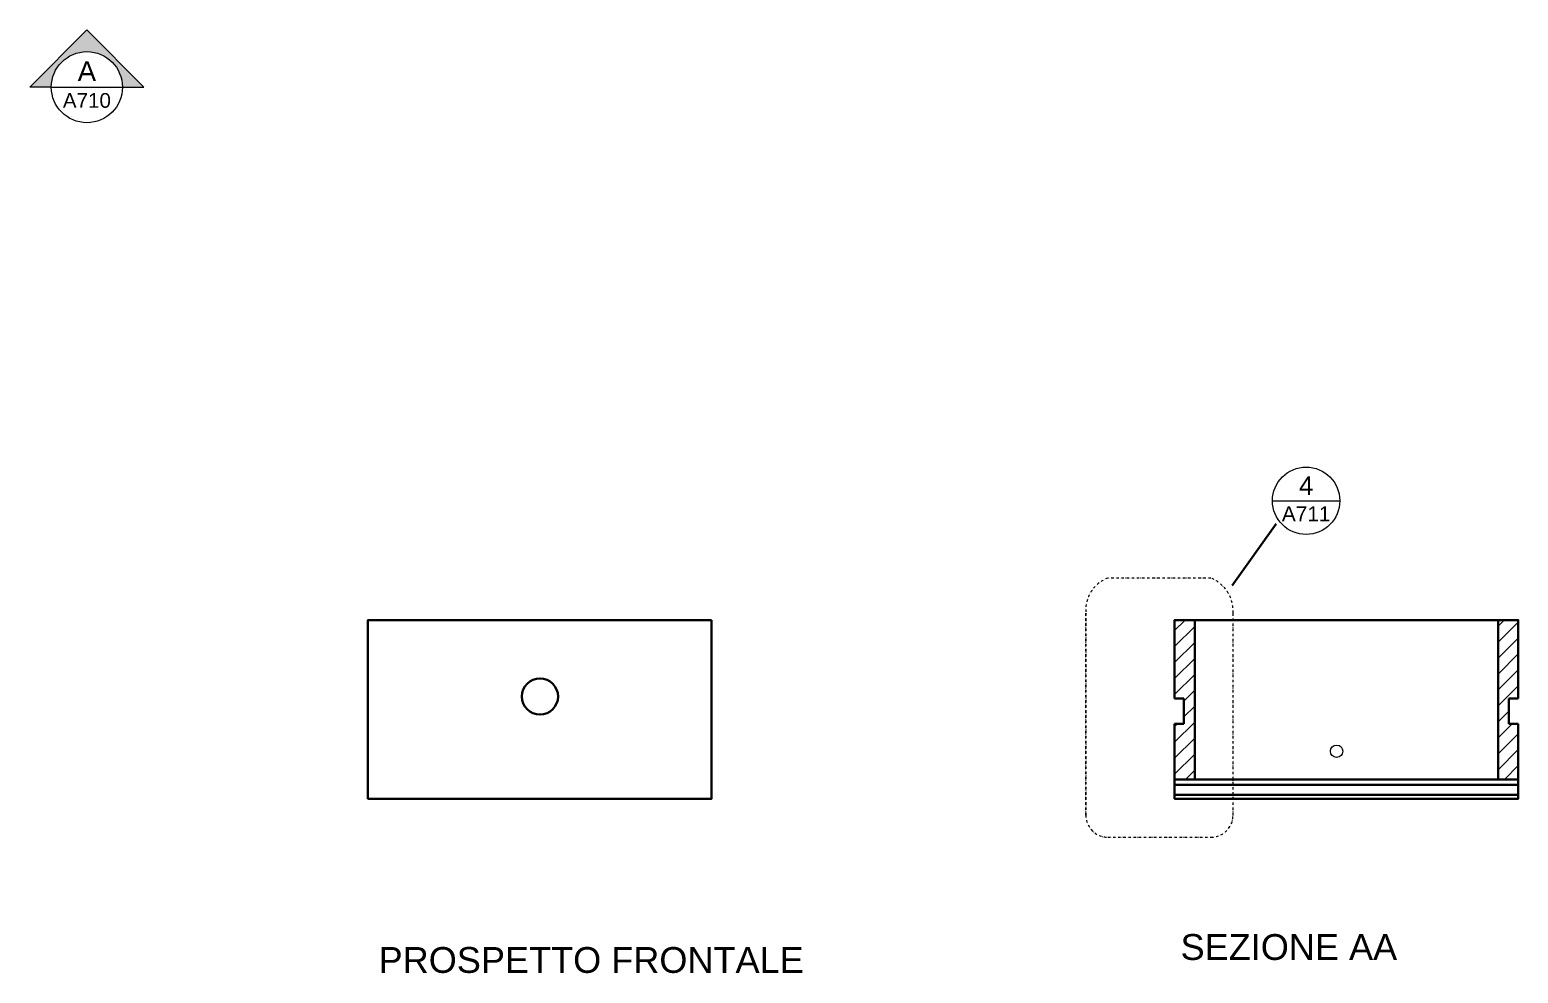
# Model space of a CAD drawing. Header units: inches. Extents: x -15438 to 28214, y -5168 to 29336.
# Drawn here: x 5831 to 7315, y 11181 to 12122 of the extents above; entities that cross this region are included whole.
import ezdxf
from ezdxf.enums import TextEntityAlignment as Align

# ---------------------------------------------------------------- set-up
doc = ezdxf.new("R2010")
doc.units = ezdxf.units.IN
doc.header["$MEASUREMENT"] = 0
doc.linetypes.add('DASHDOT', pattern=[1, 0.5, -0.25, 0, -0.25])
for name, color, linetype, lineweight in [('A-ANNO-SYMB', 3, 'Continuous', 18), ('Arredi', 1, 'Continuous', 30), ('Dettagli', 210, 'Continuous', 5), ('qqqq', 5, 'Continuous', 30), ('Simbologia', 8, 'DASHDOT', 18), ('tratto punto', 4, 'DASHDOT', 9)]:
    doc.layers.add(name, color=color, linetype=linetype, lineweight=lineweight)
doc.layers.add('Testo', color=1, linetype='Continuous')
doc.styles.add('ARIAL', font='Arial.ttf')
doc.styles.get("Standard").update_dxf_attribs({"font": 'Arial.ttf'})

# ---------------------------------------------------------------- blocks, each defined once
blk = doc.blocks.new('SYMBOL')
at = {"layer": 'A-ANNO-SYMB', "linetype": 'Continuous', "lineweight": 20}
h = blk.add_hatch(color=256, dxfattribs=at)
h.dxf.hatch_style = 1
h.paths.add_polyline_path([(11.2063, 4.9481), (11.316, 4.9481, -1), (11.678, 4.9481), (11.7877, 4.9481), (11.497, 5.2405)])
at = {"linetype": 'Continuous', "lineweight": 20}
blk.add_line((11.316, 4.9481), (11.678, 4.9481), dxfattribs=at)
at = {"layer": 'A-ANNO-SYMB', "linetype": 'Continuous', "lineweight": 20}
for p, q in [((11.2063, 4.9481), (11.497, 5.2405)), ((11.7877, 4.9481), (11.497, 5.2405)), ((11.316, 4.9481), (11.2063, 4.9481)), ((11.678, 4.9481), (11.7877, 4.9481))]:
    blk.add_line(p, q, dxfattribs=at)
blk.add_circle((11.497, 4.9481), 0.181, dxfattribs=at)
for tag, p in [('TAVOLA', (11.497, 5.08)), ('SEZIONE', (11.497, 4.9181))]:
    blk.add_attdef(tag, text='', height=0.1, dxfattribs=at).set_placement(p, align=Align.TOP_CENTER)
blk = doc.blocks.new('DETAGLI')
at = {"layer": 'A-ANNO-SYMB', "linetype": 'Continuous'}
blk.add_line((486.66, 356.17), (504.76, 356.17), dxfattribs=at)
blk.add_circle((495.71, 356.17), 9.05, dxfattribs=at)
for tag, p in [('TAVOLA', (495.71, 362.76)), ('SEZIONE', (495.71, 354.67))]:
    blk.add_attdef(tag, text='', height=5, dxfattribs=at).set_placement(p, align=Align.TOP_CENTER)

msp = doc.modelspace()

# ---------------------------------------------------------------- hatches: boundary and pattern name
at = {"layer": 'Dettagli'}
h = msp.add_hatch(dxfattribs=at)
h.set_pattern_fill('ANSI31', color=256, scale=90)
h.paths.add_polyline_path([(6992.496, 11533.179), (6972.496, 11533.179), (6972.496, 11454.861), (6981.789, 11454.861), (6981.789, 11429.722), (6972.496, 11429.722), (6972.496, 11374.303), (6985.362, 11374.303), (6992.496, 11374.303)])
h = msp.add_hatch(dxfattribs=at)
h.set_pattern_fill('ANSI31', color=256, scale=90)
h.paths.add_polyline_path([(7315.097, 11429.722), (7305.804, 11429.722), (7305.804, 11454.861), (7315.097, 11454.861), (7315.097, 11533.179), (7295.097, 11533.179), (7295.097, 11374.303), (7309.009, 11374.303), (7315.097, 11374.303)])

# ---------------------------------------------------------------- linework, layer by layer
at = {"layer": 'Arredi'}
for p, q in [((6981.789, 11454.861), (6972.496, 11454.861)), ((6981.789, 11429.722), (6981.789, 11454.861)), ((7305.804, 11429.722), (7305.804, 11454.861)), ((7305.804, 11454.861), (7315.097, 11454.861)), ((6972.496, 11429.722), (6981.789, 11429.722)), ((7315.097, 11429.722), (7305.804, 11429.722))]:
    msp.add_line(p, q, dxfattribs=at)
msp.add_lwpolyline([(6510.762, 11533.179), (6168.161, 11533.179), (6168.161, 11354.989), (6510.762, 11354.989)], close=True, dxfattribs=at)
for points in [[(6992.496, 11374.303), (6992.496, 11533.179), (6972.496, 11533.179), (6972.496, 11454.861)], [(6972.496, 11454.861), (6972.496, 11533.179), (7315.097, 11533.179), (7315.097, 11454.861)], [(7295.097, 11374.303), (7295.097, 11533.179), (7315.097, 11533.179), (7315.097, 11454.861)], [(6972.496, 11429.722), (6972.496, 11354.989), (6992.496, 11354.989)], [(7315.097, 11429.722), (7315.097, 11354.989), (6972.496, 11354.989), (6972.496, 11429.722)], [(7315.097, 11429.722), (7315.097, 11354.989), (7295.097, 11354.989)], [(6972.496, 11374.303), (6985.362, 11374.303)], [(6972.496, 11368.897), (6985.362, 11368.897)], [(6985.362, 11374.303), (7309.009, 11374.303)], [(6985.362, 11368.897), (7309.009, 11368.897)], [(7309.009, 11374.303), (7315.097, 11374.303)], [(7309.009, 11368.897), (7315.097, 11368.897)], [(7315.097, 11358.837), (6972.496, 11358.837)], [(7315.097, 11354.989), (6972.496, 11354.989)]]:
    msp.add_lwpolyline(points, dxfattribs=at)
msp.add_circle((6339.708, 11457.004), 18.038, dxfattribs=at)
at = {"layer": 'Dettagli'}
msp.add_circle((7134.031, 11402.324), 6.164, dxfattribs=at)
at = {"layer": 'qqqq'}
msp.add_line((7073.76, 11629.234), (7029.821, 11567.635), dxfattribs=at)
at = {"layer": 'Simbologia'}
msp.add_line((5873.007, 12035.272), (5873.007, 12035.272), dxfattribs=at)
at = {"layer": 'tratto punto', "ltscale": 5}
msp.add_lwpolyline([(6883.969, 11338.606, 0.41421356), (6905.979, 11316.596), (7008.692, 11316.596, 0.41421356), (7030.702, 11338.606), (7030.702, 11540.195, 0.32233355), (7008.692, 11575.193), (6905.979, 11575.193, 0.33799542), (6883.969, 11540.195), (6883.969, 11338.606), (6883.969, 11540.195)], format="xyb", dxfattribs=at)

# ---------------------------------------------------------------- block references
at = {"layer": 'Simbologia', "linetype": 'Continuous', "lineweight": 20}
ref = msp.add_blockref('SYMBOL', (3635.736, 11095.603), dxfattribs=dict(at, xscale=195.8928683863769, yscale=195.8928683863769, zscale=195.8928683863769))
ref.add_attrib('SEZIONE', 'A', dxfattribs={"layer": '0', "linetype": 'Continuous', "lineweight": 20, "height": 19.589, "style": 'ARIAL'}).set_placement((5887.918, 12090.736), align=Align.TOP_CENTER)
ref.add_attrib('TAVOLA', 'A710', dxfattribs={"layer": '0', "linetype": 'Continuous', "lineweight": 20, "height": 14.692, "style": 'ARIAL'}).set_placement((5887.918, 12059.028), align=Align.TOP_CENTER)
at = {"layer": 'Simbologia'}
ref = msp.add_blockref('DETAGLI', (5264.198, 10330.599), dxfattribs=dict(at, xscale=3.710728423342698, yscale=3.710728423342698, zscale=3.710728423342698))
ref.add_attrib('SEZIONE', 'A711', dxfattribs={"layer": 'A-ANNO-SYMB', "linetype": 'Continuous', "height": 14.8429, "style": 'ARIAL'}).set_placement((7103.655, 11646.676), align=Align.TOP_CENTER)
ref.add_attrib('TAVOLA', '4', dxfattribs={"layer": 'A-ANNO-SYMB', "linetype": 'Continuous', "height": 18.554, "style": 'ARIAL'}).set_placement((7103.655, 11676.708), align=Align.TOP_CENTER)

# ---------------------------------------------------------------- texts
at = {"layer": 'Testo', "attachment_point": 1}
for s, insert, char_height in [('SEZIONE AA', (6978.4, 11219.917), 25.7653), ('PROSPETTO FRONTALE', (6178.764, 11206.995), 25.76531)]:
    msp.add_mtext_dynamic_manual_height_columns(s, width=765.17668, gutter_width=25, heights=[0], dxfattribs=dict(at, insert=insert, char_height=char_height))

doc.saveas('drawing.dxf')
